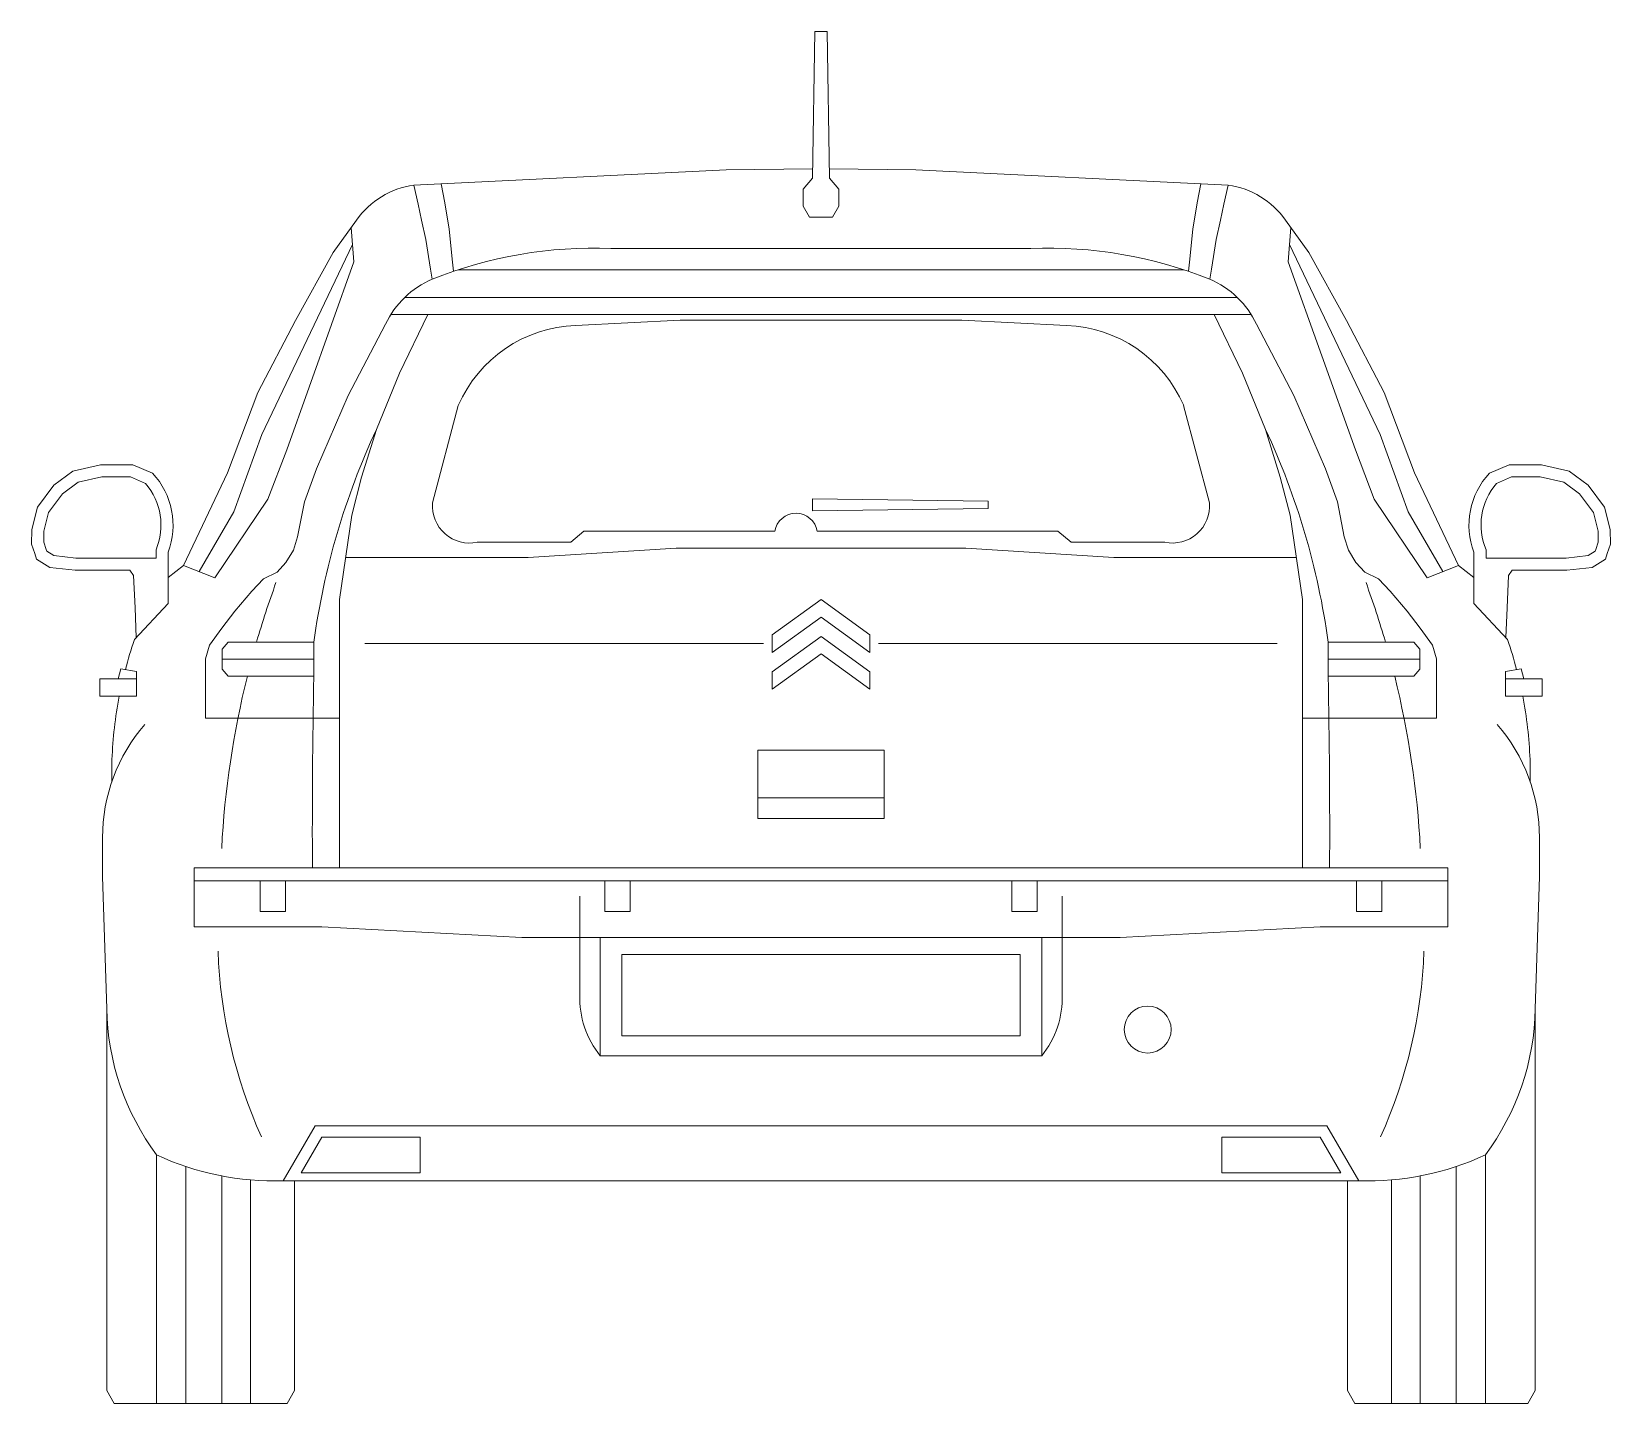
# Model space of a CAD drawing. Header units: centimetres. Extents: x 711 to 898, y 454 to 616.
import ezdxf

# ---------------------------------------------------------------- set-up
doc = ezdxf.new("R2010")
doc.units = ezdxf.units.CM
doc.layers.add('SC Véhicules', color=73, linetype='Continuous', lineweight=5)

msp = doc.modelspace()

# ---------------------------------------------------------------- linework, layer by layer
at = {"layer": 'SC Véhicules'}
for p, q in [((756.39, 597.86), (756.9, 595.59)), ((852.57, 597.86), (852.06, 595.59)), ((756.9, 595.59), (757.31, 593.71)), ((852.06, 595.59), (851.65, 593.71)), ((757.31, 593.71), (757.8, 591.43)), ((851.65, 593.71), (851.16, 591.43)), ((757.8, 591.43), (758.38, 587.92)), ((851.16, 591.43), (850.58, 587.92)), ((758.38, 587.92), (758.57, 586.75)), ((761.09, 587.68), (761.63, 587.86)), ((761.63, 587.86), (804.48, 587.86)), ((847.33, 587.86), (804.48, 587.86)), ((847.87, 587.68), (847.33, 587.86)), ((850.58, 587.92), (850.39, 586.75)), ((847.3, 571.82), (850.35, 560.32)), ((832.46, 556.98), (804.26, 556.98)), ((834.01, 555.68), (832.46, 556.98)), ((845.07, 555.68), (834.01, 555.68))]:
    msp.add_line(p, q, dxfattribs=at)
for points in [[(804.81, 615.99), (804.48, 615.99), (803.77, 615.99), (803.46, 598.66)], [(804.15, 615.99), (804.48, 615.99), (805.19, 615.99), (805.5, 598.66)], [(803.46, 598.66), (803.46, 598.66), (802.38, 597.38), (802.38, 595.38), (803.12, 594.09), (804.48, 594.09)], [(805.5, 598.66), (805.5, 598.66), (806.58, 597.38), (806.58, 595.38), (805.83, 594.09), (804.48, 594.09)], [(759.62, 598.01), (760.07, 595.78), (760.57, 592.66), (760.97, 588.74), (761.09, 587.68)], [(849.34, 598.01), (848.89, 595.78), (848.39, 592.66), (847.99, 588.74), (847.87, 587.68)], [(731.05, 552.21), (735.13, 559.27), (738.45, 568.41), (749.17, 590.84)], [(779.68, 590.36), (804.48, 590.36)], [(829.27, 590.36), (804.48, 590.36)], [(877.91, 552.21), (873.83, 559.27), (870.51, 568.41), (859.79, 590.84)], [(755.32, 584.59), (804.48, 584.59)], [(853.64, 584.59), (804.48, 584.59)], [(758.05, 582.59), (804.48, 582.59)], [(804.48, 581.89), (787.83, 581.89), (775.5, 581.27)], [(850.91, 582.59), (804.48, 582.59)], [(804.48, 581.89), (821.13, 581.89), (833.46, 581.27)], [(803.48, 560.83), (824.22, 560.54)], [(803.48, 560.83), (803.48, 559.38)], [(803.48, 559.38), (824.22, 559.66)], [(824.22, 560.54), (824.22, 559.66)], [(748.35, 553.9), (769.9, 553.9), (787.36, 554.98), (804.48, 554.98)], [(860.61, 553.9), (839.06, 553.9), (821.6, 554.98), (804.48, 554.98)], [(798.7, 544.75), (804.48, 548.91)], [(810.26, 544.75), (804.48, 548.91)], [(798.7, 542.68), (804.48, 546.84)], [(810.26, 542.68), (804.48, 546.84)], [(798.7, 544.75), (798.7, 542.68)], [(798.7, 540.4), (804.48, 544.56)], [(810.26, 540.4), (804.48, 544.56)], [(810.26, 544.75), (810.26, 542.68)], [(734.48, 543.89), (733.77, 543.06)], [(733.77, 540.7), (733.77, 543.06)], [(734.54, 543.89), (744.58, 543.89), (744.58, 539.86), (734.48, 539.86)], [(734.48, 543.89), (734.54, 543.89)], [(797.69, 543.72), (750.62, 543.72)], [(811.27, 543.72), (858.33, 543.72)], [(874.41, 543.89), (864.38, 543.89), (864.38, 539.86), (874.48, 539.86)], [(874.48, 543.89), (874.41, 543.89)], [(874.48, 543.89), (875.19, 543.06)], [(875.19, 540.7), (875.19, 543.06)], [(721.48, 539.55), (721.81, 540.73), (723.63, 540.41), (723.63, 539.55)], [(733.77, 541.88), (744.58, 541.88)], [(734.48, 539.86), (733.77, 540.7)], [(798.7, 538.33), (804.48, 542.49)], [(810.26, 538.33), (804.48, 542.49)], [(875.19, 541.88), (864.38, 541.88)], [(874.48, 539.86), (875.19, 540.7)], [(887.48, 539.55), (887.15, 540.73), (885.33, 540.41), (885.33, 539.55)], [(798.7, 540.4), (798.7, 538.33)], [(810.26, 540.4), (810.26, 538.33)], [(747.63, 534.92), (747.63, 517.23)], [(861.33, 534.92), (861.33, 517.23)], [(720.75, 530.04), (720.75, 527.48)], [(804.48, 531.13), (797.01, 531.13), (797.01, 523.05), (804.48, 523.05)], [(804.48, 531.13), (811.95, 531.13), (811.95, 523.05), (804.48, 523.05)], [(888.21, 530.04), (888.21, 527.48)], [(804.48, 525.52), (797.01, 525.52)], [(804.48, 525.52), (811.95, 525.52)], [(719.64, 520.81), (719.64, 516.21)], [(889.32, 520.81), (889.32, 516.21)], [(730.45, 515.72), (730.45, 517.23), (804.48, 517.23)], [(878.5, 515.72), (878.5, 517.23), (804.48, 517.23)], [(730.45, 515.72), (804.48, 515.72)], [(730.45, 515.72), (730.45, 510.28), (745.53, 510.28), (769.15, 509.01), (804.48, 509.01)], [(738.27, 515.72), (738.27, 512.09), (741.24, 512.09), (741.24, 515.72)], [(778.96, 515.72), (778.96, 512.09), (781.93, 512.09), (781.93, 515.72)], [(878.5, 515.72), (878.5, 510.28), (863.43, 510.28), (839.81, 509.01), (804.48, 509.01)], [(878.5, 515.72), (804.48, 515.72)], [(830, 515.72), (830, 512.09), (827.02, 512.09), (827.02, 515.72)], [(870.69, 515.72), (870.69, 512.09), (867.72, 512.09), (867.72, 515.72)], [(778.42, 509.01), (778.42, 495.03), (804.48, 495.03)], [(830.54, 509.01), (830.54, 495.03), (804.48, 495.03)], [(804.48, 507.01), (780.96, 507.01), (780.96, 497.39), (804.48, 497.39)], [(804.48, 507.01), (828, 507.01), (828, 497.39), (804.48, 497.39)], [(720.13, 500.6), (720.13, 455.5), (721, 453.99), (741.42, 453.99), (742.29, 455.5), (742.29, 480.28), (804.48, 480.28)], [(888.83, 500.6), (888.83, 455.5), (887.96, 453.99), (867.54, 453.99), (866.67, 455.5), (866.67, 480.28), (804.48, 480.28)], [(740.98, 480.28), (744.73, 486.77), (804.48, 486.77)], [(867.98, 480.28), (864.23, 486.77), (804.48, 486.77)], [(726.01, 483.35), (726.01, 453.99)], [(882.95, 483.35), (882.95, 453.99)], [(729.49, 481.96), (729.49, 453.99)], [(879.47, 481.96), (879.47, 453.99)], [(733.71, 480.86), (733.71, 453.99)], [(737.1, 480.39), (737.1, 453.99)], [(742.29, 480.28), (740.98, 480.28)], [(866.67, 480.28), (867.98, 480.28)], [(871.86, 480.39), (871.86, 453.99)], [(875.25, 480.86), (875.25, 453.99)]]:
    msp.add_lwpolyline(points, dxfattribs=at)
for points in [[(803.48, 599.79), (793.3, 599.66), (756.39, 597.86, 0.204484), (749.62, 593.72), (746.86, 589.89), (742.44, 581.85), (737.96, 573.36), (734.41, 563.89), (729.21, 552.94), (732.89, 551.49), (739.15, 560.78), (741.38, 566.61), (749.33, 588.81), (749, 592.86)], [(805.48, 599.79), (815.66, 599.66), (852.57, 597.86, -0.204484), (859.34, 593.72), (862.1, 589.89), (866.52, 581.85), (871, 573.36), (874.55, 563.89), (879.75, 552.94), (876.07, 551.49), (869.81, 560.78), (867.58, 566.61), (859.63, 588.81), (859.95, 592.86)], [(758.57, 586.75, 0.18535), (753.05, 581.42), (748.64, 573.01), (744.89, 564.35), (743.47, 560.47), (742.67, 556.34), (742.19, 554.73), (741.3, 553.28), (740.26, 552.15), (738.65, 551.35), (737.28, 549.9), (735.26, 547.56), (733.73, 545.55), (732.28, 543.54), (731.8, 541.93), (731.8, 534.92), (744.45, 534.92), (747.63, 534.92), (747.63, 548.91), (749.08, 558.88), (750.23, 563.36), (751.97, 569), (754.72, 575.65), (758.05, 582.59), (753.68, 582.59)], [(850.39, 586.75, -0.18535), (855.91, 581.42), (860.32, 573.01), (864.07, 564.35), (865.49, 560.47), (866.28, 556.34), (866.77, 554.73), (867.65, 553.28), (868.7, 552.15), (870.31, 551.35), (871.68, 549.9), (873.7, 547.56), (875.23, 545.55), (876.68, 543.54), (877.16, 541.93), (877.16, 534.92), (864.51, 534.92), (861.33, 534.92), (861.33, 548.91), (859.88, 558.88), (858.72, 563.36), (856.99, 569), (854.24, 575.65), (850.91, 582.59), (855.28, 582.59)], [(775.5, 581.27, 0.29019), (761.65, 571.82), (758.61, 560.32, 0.5), (763.89, 555.68), (774.95, 555.68), (776.49, 556.98), (798.09, 556.98), (799.02, 556.98, -0.848374), (804.04, 556.98), (804.48, 556.98)], [(727.37, 551.51), (727.37, 554.5, 0.286495), (725.55, 563.83), (723.21, 564.83), (719.38, 564.83), (716.13, 564.08), (713.88, 562.42), (711.96, 559.83), (711.29, 557.17), (711.26, 555.47), (711.63, 554.36), (711.85, 553.69), (713.4, 552.72), (716.4, 552.39), (721.79, 552.39), (722.86, 552.39), (723.31, 551.77), (723.47, 547.95), (723.62, 544.43)], [(725.95, 553.81), (725.95, 554.78, 0.285213), (724.7, 562.64), (722.92, 563.4), (719.54, 563.4), (716.74, 562.76), (714.89, 561.4), (713.27, 559.21), (712.71, 556.98), (712.69, 555.69), (712.98, 554.81), (713.04, 554.63), (713.88, 554.1), (716.48, 553.81), (721.79, 553.81), (725.95, 553.81), (725.95, 553.81), (725.95, 553.81), (725.95, 553.81)], [(881.59, 551.51), (881.59, 554.5, -0.286495), (883.41, 563.83), (885.75, 564.83), (889.58, 564.83), (892.83, 564.08), (895.08, 562.42), (897, 559.83), (897.67, 557.17), (897.7, 555.47), (897.33, 554.36), (897.11, 553.69), (895.56, 552.72), (892.56, 552.39), (887.17, 552.39), (886.1, 552.39), (885.65, 551.77), (885.49, 547.95), (885.34, 544.43)], [(883.01, 553.81), (883.01, 554.78, -0.285213), (884.26, 562.64), (886.04, 563.4), (889.42, 563.4), (892.22, 562.76), (894.06, 561.4), (895.69, 559.21), (896.25, 556.98), (896.27, 555.69), (895.98, 554.81), (895.92, 554.63), (895.08, 554.1), (892.48, 553.81), (887.17, 553.81), (883.01, 553.81), (883.01, 553.81), (883.01, 553.81), (883.01, 553.81)], [(729.21, 552.94), (727.37, 551.51), (727.37, 548.46), (723.4, 544.18, 0.018732), (722.33, 540.64, 0.018732)], [(879.75, 552.94), (881.59, 551.51), (881.59, 548.46), (885.56, 544.18, -0.018732), (886.63, 540.64, -0.018732)], [(721.61, 537.49, 0.038035), (720.75, 530.04)], [(887.35, 537.49, -0.038035), (888.21, 530.04)], [(724.64, 534.17, 0.182794), (719.64, 520.81, 0.182794)], [(884.32, 534.17, -0.182794), (889.32, 520.81, -0.182794)], [(740.98, 480.28, -0.116841), (726.02, 483.33, -0.156162), (720.13, 500.6), (719.64, 516.21)], [(867.98, 480.28, 0.116841), (882.94, 483.33, 0.156162), (888.83, 500.6), (889.32, 516.21)], [(775.99, 513.9), (775.99, 502.26, 0.180717), (778.42, 495.03, 0.741213)], [(832.97, 513.9), (832.97, 502.26, -0.180717), (830.54, 495.03, -0.741213)]]:
    msp.add_lwpolyline(points, format="xyb", dxfattribs=at)
for points in [[(719.32, 539.55), (723.63, 539.55), (723.63, 537.49), (719.32, 537.49)], [(889.64, 539.55), (885.33, 539.55), (885.33, 537.49), (889.64, 537.49)], [(743.1, 481.21), (745.54, 485.45), (757.14, 485.45), (757.14, 481.21)], [(865.86, 481.21), (863.42, 485.45), (851.82, 485.45), (851.82, 481.21)]]:
    msp.add_lwpolyline(points, close=True, dxfattribs=at)
msp.add_circle((843.06, 498.14), 2.77, dxfattribs=at)
for centre, radius, start, end in [((777.49, 539.66), 50.74, 87.5205, 111.8891), ((831.47, 539.66), 50.74, 68.1109, 92.4795), ((832.93, 565.62), 15.66, 23.3103, 88.0391), ((831.31, 532.02), 87.53, 155.0077, 172.2027), ((777.65, 532.02), 87.53, 7.7973, 24.9923), ((845.97, 559.98), 4.39, 258.1722, 4.4325), ((841.14, 513.92), 107.58, 159.8883, 163.8182), ((767.82, 513.92), 107.58, 16.1818, 20.1117), ((841.14, 513.92), 107.58, 166.0442, 177.0157), ((1713.72, 521.43), 969.31, 178.91051, 180.24823), ((-104.76, 521.43), 969.31, 359.75177, 1.08949), ((767.82, 513.92), 107.58, 2.9843, 13.9558), ((791.82, 509.5), 58.58, 182.0683, 204.2077), ((817.14, 509.5), 58.58, 335.7923, 357.9317)]:
    msp.add_arc(centre, radius, start, end, dxfattribs=at)

doc.saveas('drawing.dxf')
